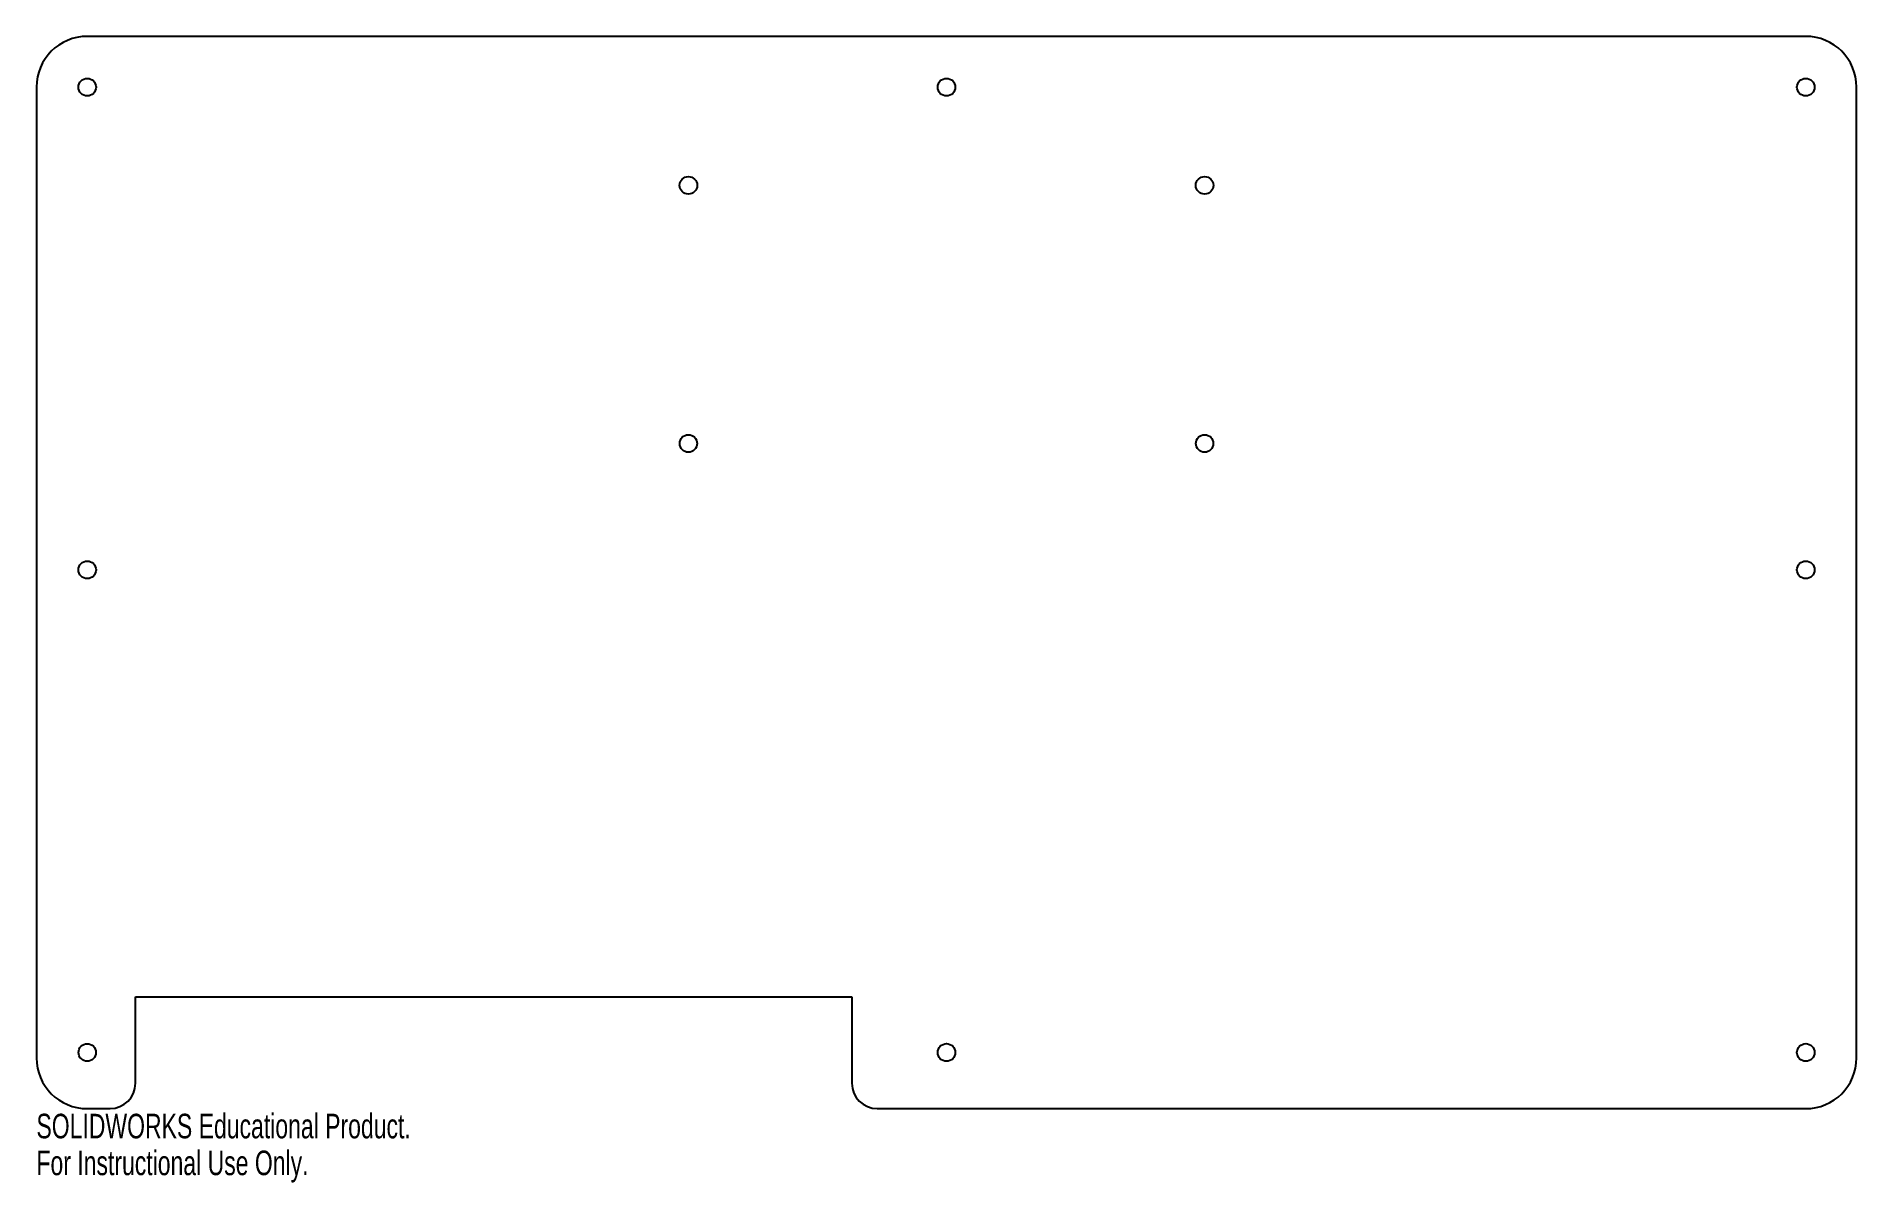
# Model space of a CAD drawing. Header units: millimetres. Extents: x -179 to 179, y -120 to 106.
import ezdxf

# ---------------------------------------------------------------- set-up
doc = ezdxf.new("R2010")
doc.units = ezdxf.units.MM
doc.styles.add('SLDTEXTSTYLE0', font='TXT', dxfattribs={"width": 0.7})

msp = doc.modelspace()

# ---------------------------------------------------------------- linework, layer by layer
at = {"color": 7, "linetype": 'Continuous', "lineweight": 25}
for p, q in [((169.13, 105.53), (-169.13, 105.53)), ((-179.13, 95.53), (-179.13, -95.53)), ((179.13, -95.53), (179.13, 95.53)), ((-159.63, -100.53), (-159.63, -83.53)), ((-159.63, -83.53), (-18.64, -83.53)), ((-18.64, -83.53), (-18.64, -100.53)), ((-169.13, -105.53), (-164.63, -105.53)), ((-13.63, -105.53), (169.13, -105.53))]:
    msp.add_line(p, q, dxfattribs=at)
for centre, radius in [((-169.13, 95.53), 1.73), ((0, 95.53), 1.73), ((169.13, 95.53), 1.73), ((-50.8, 76.2), 1.73), ((50.8, 76.2), 1.73), ((-50.8, 25.4), 1.72), ((50.8, 25.4), 1.72), ((-169.13, 0.53), 1.73), ((169.13, 0.53), 1.73), ((-169.13, -94.47), 1.72), ((0, -94.47), 1.73), ((169.13, -94.47), 1.73)]:
    msp.add_circle(centre, radius, dxfattribs=at)
for centre, radius, start, end in [((-169.13, 95.53), 10, 90, 180), ((169.13, 95.53), 10, 0, 90), ((-169.13, -95.53), 10, 180, 270), ((169.13, -95.53), 10, 270, 0), ((-164.63, -100.53), 5, 270, 0), ((-13.63, -100.53), 5, 180, 270)]:
    msp.add_arc(centre, radius, start, end, dxfattribs=at)

# ---------------------------------------------------------------- texts
at = {"color": 7, "linetype": 'Continuous', "char_height": 4.8336, "attachment_point": 1, "style": 'SLDTEXTSTYLE0'}
for s, insert in [('SOLIDWORKS Educational Product.', (-179.13, -106.54)), ('For Instructional Use Only.', (-179.13, -113.79))]:
    msp.add_mtext(s, dxfattribs=dict(at, insert=insert))

doc.saveas('drawing.dxf')
